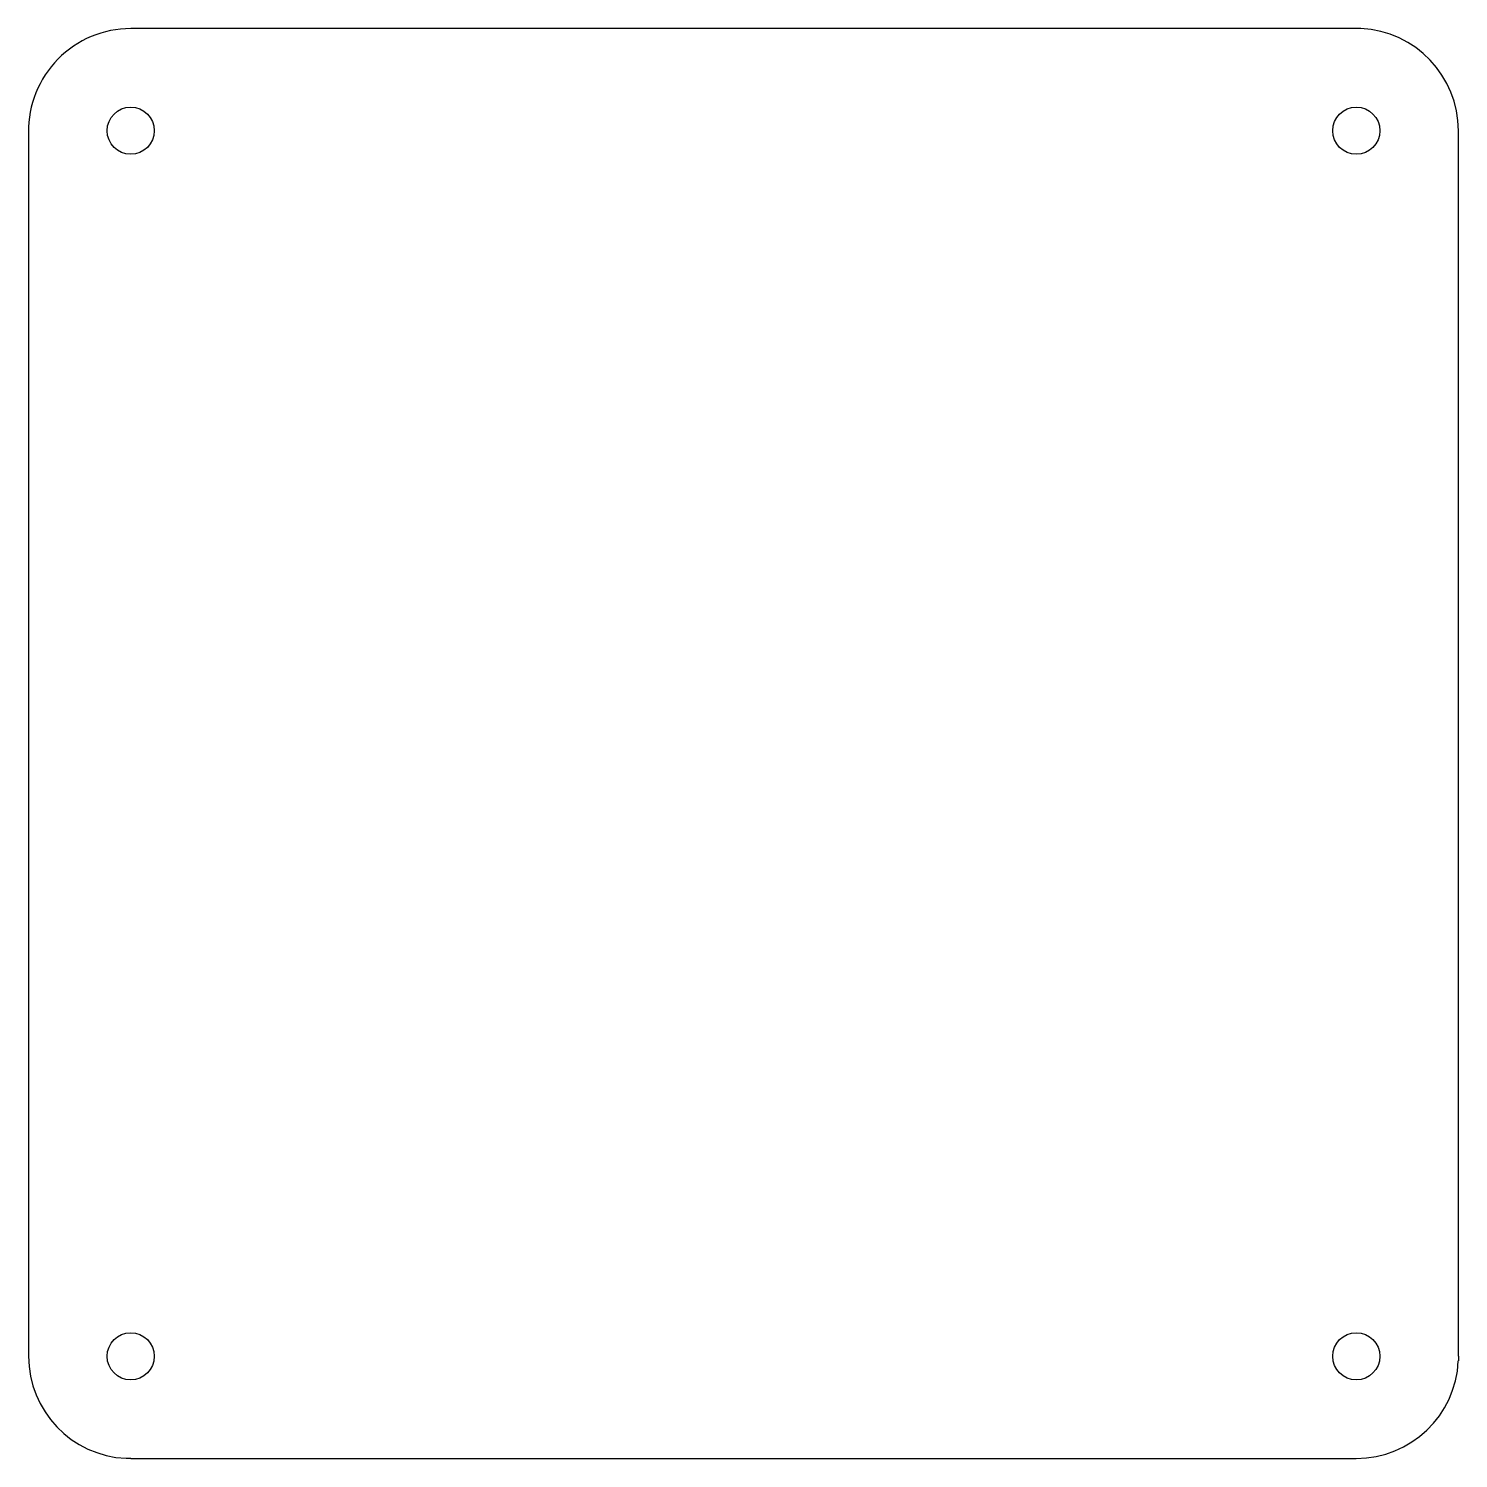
# Model space of a CAD drawing. Header units: millimetres. Extents: x -52.5 to 14.2, y -33.4 to 33.3.
import ezdxf

# ---------------------------------------------------------------- set-up
doc = ezdxf.new("R2010")
doc.units = ezdxf.units.MM
doc.layers.get('0').update_dxf_attribs({"linetype": 'CONTINUOUS'})

msp = doc.modelspace()

# ---------------------------------------------------------------- linework, layer by layer
for p, q in [((-30.517, 33.299), (-47.724, 33.299)), ((9.426, 33.299), (-47.724, 33.299)), ((9.646, 33.296), (9.426, 33.299)), ((-52.487, 28.5), (-52.487, -28.614)), ((14.188, -28.614), (14.188, 28.536)), ((14.188, -28.614), (14.186, -28.834)), ((-47.724, -33.376), (-47.944, -33.374)), ((-47.724, -33.376), (9.426, -33.376))]:
    msp.add_line(p, q)
for centre in [(-47.724, 28.536), (9.426, 28.536), (-47.724, -28.614), (9.426, -28.614)]:
    msp.add_circle(centre, 1.1)
for centre, radius, start, end in [((-47.725, 28.536), 4.763, 89.99506, 180.96357), ((9.428, 28.541), 4.76, -0.05433, 87.37523), ((-47.726, -28.618), 4.76, 179.94484, 267.37603), ((9.43, -28.616), 4.76, 269.94577, 357.37513)]:
    msp.add_arc(centre, radius, start, end)

doc.saveas('drawing.dxf')
